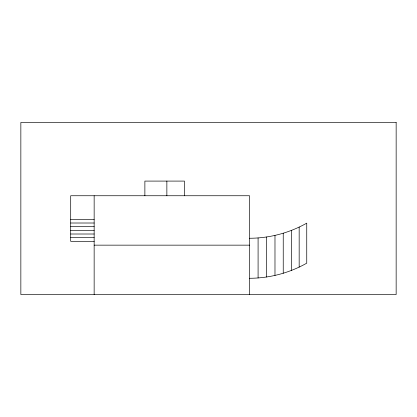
<?xml version="1.0" encoding="UTF-8"?>
<svg xmlns="http://www.w3.org/2000/svg" width="417" height="417" viewBox="0 0 417 417"><rect width="100%" height="100%" fill="white"/><g stroke="black" fill="none" stroke-linecap="round" stroke-linejoin="round"><path stroke-width="0.63" d="M249.548 238.258C269.502 238.216 289.372 232.962 306.745 223.152L306.745 263.174C289.372 272.989 269.502 278.238 249.548 278.28M70.697 219.347L94.153 219.347M70.697 223.012L94.153 223.012M70.697 226.681L94.153 226.681M70.697 230.346L94.153 230.346M70.697 234.01L94.153 234.01M70.697 237.674L94.153 237.674M94.153 241.339L70.697 241.339L70.697 195.745L249.548 195.745L249.548 294.553M94.153 245.149L249.548 245.149M299.166 227.093L299.166 267.115M291.316 230.465L291.316 270.487M283.237 233.254L283.237 273.276M274.98 235.433L274.98 275.455M266.578 237.002L266.578 277.024M258.087 237.945L258.087 277.967M184.455 195.745L184.455 181.087L144.876 181.087L144.876 195.745M166.863 181.087L166.863 195.745M94.153 195.745L94.148 294.553M396.15 122.447L20.85 122.447L20.85 294.553L396.15 294.553L396.15 122.447"/></g></svg>
